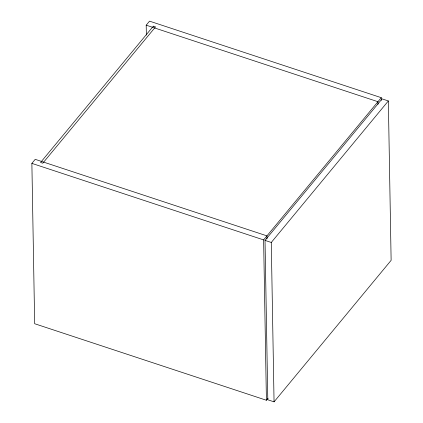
<?xml version="1.0" encoding="UTF-8"?>
<svg xmlns="http://www.w3.org/2000/svg" width="423" height="423" viewBox="0 0 423 423"><rect width="100%" height="100%" fill="white"/><g stroke="black" fill="none" stroke-linecap="round" stroke-linejoin="round"><path stroke-width="0.63" d="M268.082 398.244L266.416 400.258L34.67 323.727L31.873 163.373L35.209 159.344L266.95 235.875L267.003 238.905M146.369 35.077L146.194 25.179L149.531 21.15L381.271 97.681L381.319 100.32M266.416 400.258L263.619 239.904L381.271 97.681M265.025 240.396L382.091 98.882L388.346 100.949L391.127 260.341L274.062 401.85L267.807 399.783L265.025 240.396L271.275 242.458L388.346 100.949M146.194 25.179L377.94 101.71L377.988 104.349M31.873 163.373L263.619 239.904M271.275 242.458L274.062 401.85M153.332 26.178L40.576 162.474L42.786 163.204L155.537 26.908L153.332 26.178"/></g></svg>
